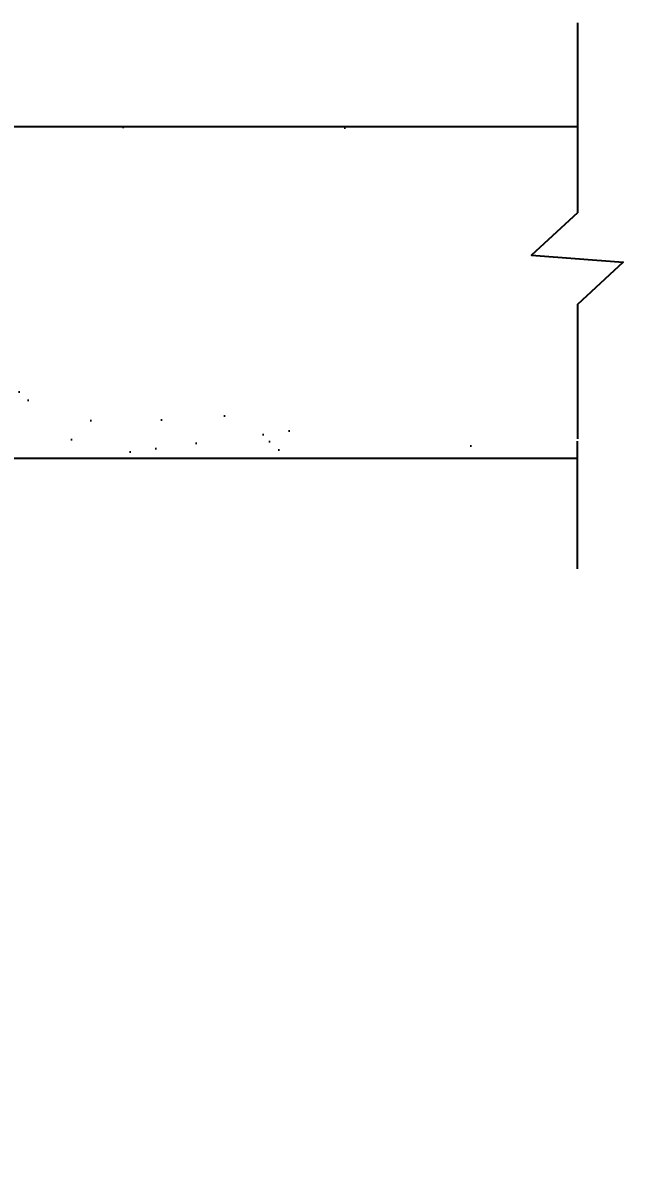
# Model space of a CAD drawing. Header units: millimetres. Extents: x 11802 to 19889, y -472 to 9054.
# Drawn here: x 14071 to 14379, y 5447 to 6032 of the extents above; entities that cross this region are included whole.
import ezdxf

# ---------------------------------------------------------------- set-up
doc = ezdxf.new("R2010")
doc.units = ezdxf.units.MM
doc.header["$LTSCALE"] = 307.34
doc.header["$PDMODE"] = 3
doc.header["$PDSIZE"] = 8
doc.layers.get('0').update_dxf_attribs({"linetype": 'CONTINUOUS'})
doc.layers.get('Defpoints').update_dxf_attribs({"linetype": 'CONTINUOUS'})
doc.styles.get("Standard").update_dxf_attribs({"font": 'calibri.ttf'})
doc.dimstyles.get("Standard").update_dxf_attribs({"dimtxt": 35, "dimasz": 35, "dimexe": 1.5, "dimexo": 1, "dimtad": 1, "dimdsep": 46, "dimtxsty": 'Standard', "dimblk": '_FILLED', "dimblk1": '_FILLED', "dimblk2": '_FILLED', "dimcen": 0.09, "dimazin": 2, "dimtol": 1, "dimtp": 0.01, "dimtm": 0.01, "dimtfac": 1, "dimtofl": 0, "dimtmove": 0, "dimatfit": 3, "dimldrblk": '_FILLED', "dimfxl": 1, "dimtolj": 1, "dimarcsym": 0})

# ---------------------------------------------------------------- blocks, each defined once
blk = doc.blocks.new('_FILLED')
at = {"color": 0, "linetype": 'ByBlock'}
blk.add_solid([(0, 0), (-1, 0.214), (-1, -0.214)], dxfattribs=at)
blk = doc.blocks.new('*D795')
at = {"color": 0, "linetype": 'ByBlock', "lineweight": -2}
for p, q in [((14139.22, 5808.75), (14008.88, 5808.75)), ((14010.38, 5758.75), (14010.38, 5535.46)), ((14010.38, 5264.31), (14010.38, 5487.54)), ((13821.26, 5214.31), (14011.88, 5214.31))]:
    blk.add_line(p, q, dxfattribs=at)
at = {"layer": 'Defpoints', "color": 0}
for p in [(14140.22, 5808.75), (13820.26, 5214.31), (14010.38, 5214.31)]:
    blk.add_point(p, dxfattribs=at)
at = {"color": 0, "linetype": 'ByBlock', "lineweight": -2, "xscale": 50, "yscale": 50, "zscale": 50}
for p, rotation in [((14010.38, 5808.75), 90), ((14010.38, 5214.31), 270)]:
    blk.add_blockref('_FILLED', p, dxfattribs=dict(at, rotation=rotation))
at = {"color": 0, "lineweight": 30, "insert": (14010.38, 5534.83), "char_height": 35, "attachment_point": 2, "line_spacing_factor": 0.9}
blk.add_mtext('\\A1;\\A1;594', dxfattribs=at)

msp = doc.modelspace()

# ---------------------------------------------------------------- hatches: boundary and pattern name
h = msp.add_hatch()
h.set_pattern_fill('AR-SAND', color=256)
h.set_pattern_definition([(37.5, (-22106.162, 4330.19), (-1.60003, 48.941324), [0, -38.608, 0, -43.18, 0, -41.275]), (7.5, (-22106.16, 4330.19), (44.95233, 71.68251), [0, -20.828, 0, -34.798, 0, -13.335]), (327.5, (-22137.404, 4330.19), (79.099237, 0.14372), [0, -12.7, 0, -45.72, 0, -59.69]), (317.5, (-22137.404, 4330.19), (76.35565, 22.29293), [0, -6.35, 0, -29.972, 0, -34.29])])
edge = h.paths.add_edge_path()
edge.add_line((14355.35303, 5978.75277), (12961.33201, 5978.75277))
edge.add_line((14355.35303, 5808.75277), (14355.35303, 5978.05951))
edge.add_line((12961.33201, 5978.75277), (12961.33201, 5808.75277))
edge.add_line((14355.35303, 5808.75277), (12961.33201, 5808.75277))

# ---------------------------------------------------------------- linework, layer by layer
for p, q in [((14355.35303, 6026.27802), (14355.35303, 5956.27802)), ((14355.35303, 6026.27802), (14355.35303, 5956.27802)), ((14355.35303, 5978.75277), (12287.83201, 5978.75277)), ((14355.35303, 5752.10993), (14355.35303, 5817.61867)), ((14355.35303, 5752.10993), (14355.35303, 5817.61867))]:
    msp.add_line(p, q)
at = {"linetype": 'ByBlock'}
msp.add_line((14355.35303, 6003.05951), (14355.35303, 5934.61867), dxfattribs=at)
at = {"color": 7, "linetype": 'Continuous'}
msp.add_line((14355.35303, 5808.75277), (12287.83201, 5808.75277), dxfattribs=at)
for points in [[(14355.35303, 6032.0136), (14355.35303, 6005.79662)], [(14355.35303, 6032.0136), (14355.35303, 6005.79662)], [(14355.35303, 5979.61136), (14355.35303, 5934.61867), (14331.86643, 5912.84216), (14378.83963, 5909.39518), (14355.35303, 5887.61867), (14355.35303, 5818.79662)], [(14355.35303, 5979.61136), (14355.35303, 5934.61867), (14331.86643, 5912.84216), (14378.83963, 5909.39518), (14355.35303, 5887.61867), (14355.35303, 5818.79662)]]:
    msp.add_lwpolyline(points)

# ---------------------------------------------------------------- dimensions: what is measured, and where the dimension line sits
at = {"linetype": 'ByBlock', "lineweight": 30}
dim = msp.add_linear_dim(base=(14010.38008, 5214.31301), p1=(14140.21521, 5808.75277), p2=(13820.25862, 5214.31301), angle=270, text='\\A1;594', dimstyle='Standard', override={"dimasz": 50, "dimtad": 0, "dimtih": 1, "dimtoh": 1, "dimdec": 4, "dimzin": 0, "dimtxsty": 'Standard', "dimcen": 53.46, "dimadec": 0, "dimazin": 0, "dimtdec": 4, "dimtzin": 0}, dxfattribs=at)
dim.commit()
dim.dimension.update_dxf_attribs({"geometry": '*D795', "text_midpoint": (14010.38008, 5511.50128), "dimtype": 160})

doc.saveas('drawing.dxf')
